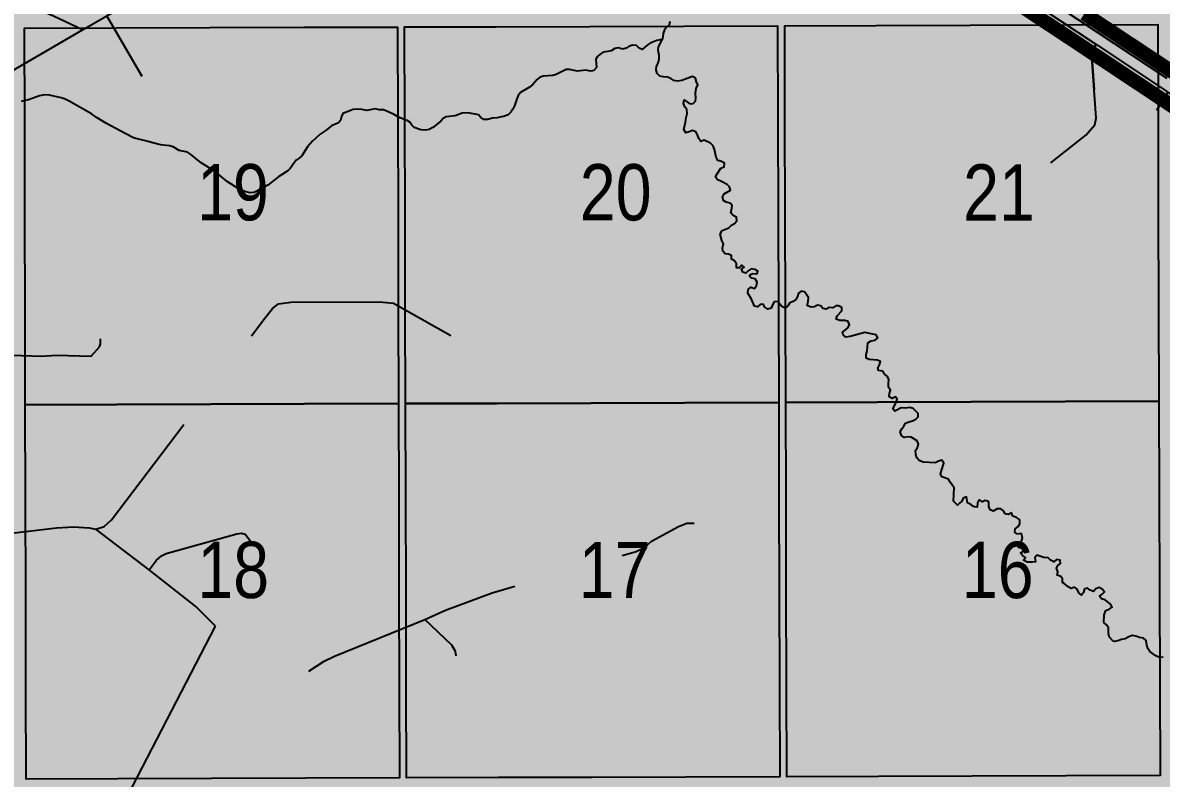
# Model space of a CAD drawing. Extents: x 403018 to 417191, y 6033193 to 6042673.
# Drawn here: x 415061.7 to 415223.6, y 6036727.6 to 6036835 of the extents above; entities that cross this region are included whole.
import ezdxf

# ---------------------------------------------------------------- set-up
doc = ezdxf.new("R2010")
doc.units = 0
doc.header["$LTSCALE"] = 5
doc.linetypes.add('DASHED2', pattern=[9.525, 6.35, -3.175])
for name, color, linetype in [('Quarters', 8, 'Continuous'), ('RoadSeg', 57, 'DASHED2'), ('ROUTE-MAP-HWY', 2, 'Continuous'), ('ROUTE-MAP-TOWN-H', 50, 'Continuous'), ('T-WATER', 160, 'Continuous')]:
    doc.layers.add(name, color=color, linetype=linetype)
doc.layers.add('ROUTE-MAP-BACKGROUND-H', color=7, linetype='Continuous', true_color=0xf0ebff)
doc.layers.add('ROUTE-MAP-TOWN-BDY', color=3, linetype='Continuous', lineweight=0)
doc.styles.add('120', font='ARIALN.TTF', dxfattribs={"height": 13})

msp = doc.modelspace()

# ---------------------------------------------------------------- hatches: boundary and pattern name
at = {"layer": 'ROUTE-MAP-BACKGROUND-H'}
h = msp.add_hatch(color=256, dxfattribs=at)
h.dxf.hatch_style = 1
h.paths.add_polyline_path([(412923.423, 6037807.465), (416092.9, 6037807.465), (416092.9, 6035965.758), (412923.423, 6035965.758)])
at = {"layer": 'ROUTE-MAP-TOWN-H'}
h = msp.add_hatch(color=256, dxfattribs=at)
h.dxf.hatch_style = 1
h.paths.add_polyline_path([(415092.717, 6036970.618), (415092.783, 6036942.887), (415088.042, 6036942.872), (415088.105, 6036915.336), (415114.779, 6036915.421), (415114.842, 6036889.889), (415191.864, 6036849.763), (415198.268, 6036845.874), (415277.189, 6036793.428), (415277.133, 6036834.919), (415250.443, 6036834.857), (415250.392, 6036848.912), (415223.026, 6036848.837), (415222.902, 6036888.988), (415250.246, 6036889.071), (415250.061, 6036944.375), (415229.638, 6036944.317), (415228.459, 6036997.762), (415201.562, 6036997.667), (415201.635, 6036970.883), (415174.082, 6036970.78)])

# ---------------------------------------------------------------- linework, layer by layer
at = {"layer": 'Quarters'}
for points in [[(415075.064, 6036780.728), (415062.05, 6036780.686), (415062.022, 6036794.076), (415061.993, 6036807.466), (415061.965, 6036820.855), (415061.937, 6036834.245), (415074.946, 6036834.286), (415088.29, 6036834.329), (415101.634, 6036834.371), (415114.978, 6036834.413), (415115.011, 6036821.024), (415115.044, 6036807.634), (415115.077, 6036794.244), (415115.11, 6036780.855), (415101.761, 6036780.812), (415088.413, 6036780.77), (415075.064, 6036780.728)], [(415129.128, 6036780.899), (415116.114, 6036780.858), (415116.081, 6036794.248), (415116.048, 6036807.637), (415116.016, 6036821.027), (415115.983, 6036834.416), (415128.992, 6036834.458), (415142.336, 6036834.5), (415155.679, 6036834.543), (415169.023, 6036834.585), (415169.061, 6036821.195), (415169.099, 6036807.806), (415169.136, 6036794.416), (415169.174, 6036781.026), (415155.825, 6036780.984), (415142.477, 6036780.942), (415129.128, 6036780.899)], [(415183.192, 6036781.071), (415170.178, 6036781.029), (415170.141, 6036794.419), (415170.103, 6036807.809), (415170.065, 6036821.198), (415170.028, 6036834.588), (415183.037, 6036834.629), (415196.381, 6036834.672), (415209.734, 6036834.726), (415223.087, 6036834.78), (415223.12, 6036821.379), (415223.153, 6036807.977), (415223.196, 6036794.587), (415223.238, 6036781.198), (415209.889, 6036781.155), (415196.541, 6036781.113), (415183.192, 6036781.071)], [(415075.184, 6036727.504), (415062.162, 6036727.463), (415062.135, 6036740.518), (415062.106, 6036753.907), (415062.078, 6036767.297), (415062.05, 6036780.686), (415075.064, 6036780.728), (415088.413, 6036780.77), (415101.761, 6036780.812), (415115.11, 6036780.855), (415115.143, 6036767.465), (415115.176, 6036754.075), (415115.209, 6036740.686), (415115.241, 6036727.631), (415101.891, 6036727.589), (415088.534, 6036727.546), (415075.184, 6036727.504)], [(415129.267, 6036727.675), (415116.245, 6036727.634), (415116.213, 6036740.689), (415116.18, 6036754.079), (415116.147, 6036767.468), (415116.114, 6036780.858), (415129.128, 6036780.899), (415142.477, 6036780.942), (415155.825, 6036780.984), (415169.174, 6036781.026), (415169.212, 6036767.637), (415169.249, 6036754.247), (415169.287, 6036740.857), (415169.324, 6036727.802), (415155.973, 6036727.76), (415142.617, 6036727.718), (415129.267, 6036727.675)], [(415183.349, 6036727.847), (415170.328, 6036727.806), (415170.291, 6036740.86), (415170.254, 6036754.25), (415170.216, 6036767.64), (415170.178, 6036781.029), (415183.192, 6036781.071), (415196.541, 6036781.113), (415209.889, 6036781.155), (415223.238, 6036781.198), (415223.28, 6036767.808), (415223.323, 6036754.418), (415223.365, 6036741.029), (415223.407, 6036727.974), (415210.056, 6036727.932), (415196.7, 6036727.889), (415183.349, 6036727.847)]]:
    msp.add_lwpolyline(points, close=True, dxfattribs=at)
at = {"layer": 'RoadSeg'}
for p, q in [((415078.65, 6036827.354), (415073.622, 6036836.012)), ((415079.683, 6036757.224), (415072.057, 6036762.985))]:
    msp.add_line(p, q, dxfattribs=at)
at = {"layer": 'RoadSeg', "flags": 128}
for points in [[(414864.036, 6037096.554), (414904.33, 6037032.656), (414905.654, 6037033.483), (414909.105, 6037028.005), (414909.639, 6037027.179), (414910.197, 6037026.357), (414910.873, 6037025.431), (414911.656, 6037024.463), (414912.379, 6037023.619), (414913.205, 6037022.74), (414914.177, 6037021.796), (414915.208, 6037020.814), (414975.961, 6036962.752), (414976.814, 6036961.952), (414977.584, 6036961.247), (414978.321, 6036960.62), (414979.082, 6036960.023), (414979.87, 6036959.452), (414980.805, 6036958.826), (414981.655, 6036958.295), (414982.52, 6036957.791), (414983.652, 6036957.177), (414984.564, 6036956.691), (414987.946, 6036954.923), (415046.924, 6036924.071), (415136.434, 6036877.336), (415152.378, 6036868.95), (415185.66, 6036851.558), (415192.405, 6036848.032), (415193.279, 6036847.572), (415194.098, 6036847.123), (415194.829, 6036846.695), (415195.652, 6036846.188), (415196.501, 6036845.641), (415264.19, 6036800.73), (415263.34, 6036799.341), (415276.432, 6036790.655), (415275.853, 6036789.858)], [(415070.192, 6036834.014), (415073.622, 6036836.012), (415118.91, 6036862.352), (415121.075, 6036863.817), (415122.939, 6036865.382), (415130.132, 6036872.342), (415132.13, 6036873.474), (415134.328, 6036874.04), (415135.527, 6036874.107), (415138.091, 6036873.608), (415139.989, 6036872.808), (415145.051, 6036870.111), (415150.212, 6036866.914), (415150.778, 6036866.781), (415151.244, 6036866.914), (415151.978, 6036868.036), (415159.255, 6036864.194), (415160.415, 6036863.576), (415161.352, 6036863.071), (415162.349, 6036862.527), (415163.443, 6036861.931), (415184.813, 6036850.279), (415190.782, 6036846.994), (415191.613, 6036846.526), (415192.436, 6036846.061), (415193.261, 6036845.591), (415193.993, 6036845.162), (415194.781, 6036844.69), (415195.573, 6036844.209), (415196.525, 6036843.621), (415197.501, 6036843.017), (415198.544, 6036842.367), (415199.568, 6036841.715), (415214.284, 6036831.953), (415213.848, 6036830.684), (415213.749, 6036829.452), (415214.315, 6036821.46), (415214.115, 6036820.494), (415212.849, 6036819.029), (415206.889, 6036814.3), (415212.849, 6036819.029), (415214.115, 6036820.494), (415214.315, 6036821.46), (415213.749, 6036829.452), (415213.848, 6036830.684), (415214.284, 6036831.953), (415224.509, 6036825.153), (415263.34, 6036799.341), (415276.432, 6036790.655), (415275.853, 6036789.858), (415275.054, 6036788.726), (415273.023, 6036786.861), (415272.523, 6036785.895), (415272.19, 6036784.464), (415271.457, 6036783.065), (415262.067, 6036769.245), (415258.67, 6036764.05), (415258.038, 6036762.819)], [(415018.644, 6036789.225), (415019.743, 6036791.656), (415021.275, 6036794.387), (415023.372, 6036797.284), (415025.204, 6036799.382), (415028.934, 6036802.712), (415031.531, 6036804.81), (415053.476, 6036823.791), (415056.206, 6036825.855), (415070.192, 6036834.014), (415066.063, 6036835.945), (415056.273, 6036840.174), (415055.141, 6036840.541), (415054.375, 6036840.607), (415053.276, 6036840.374), (415049.08, 6036838.376)], [(415214.284, 6036831.953), (415224.509, 6036825.153), (415263.34, 6036799.341)], [(415222.939, 6036822.592), (415223.938, 6036824.19), (415224.509, 6036825.153)], [(415060.069, 6036762.452), (415066.496, 6036763.185), (415068.894, 6036763.318), (415071.125, 6036763.218), (415072.057, 6036762.985), (415073.256, 6036763.385), (415074.288, 6036764.317), (415096.1, 6036793.021), (415097.199, 6036794.387), (415098.031, 6036795.053), (415099.796, 6036795.286), (415112.417, 6036795.319), (415114.415, 6036795.153), (415125.404, 6036788.926), (415126.503, 6036788.526), (415127.901, 6036788.293), (415128.201, 6036788.06)], [(415016.679, 6036776.571), (415016.846, 6036780.7), (415017.279, 6036784.43), (415018.644, 6036789.225), (415020.176, 6036789.225), (415042.82, 6036789.259), (415043.519, 6036789.159), (415046.316, 6036787.993), (415047.282, 6036787.793), (415052.776, 6036787.66), (415060.136, 6036787.727), (415064.365, 6036787.594), (415066.463, 6036787.76), (415071.391, 6036787.593), (415072.59, 6036788.925), (415072.756, 6036789.359), (415072.723, 6036790.058)], [(415074.488, 6036721.06), (415089.073, 6036749.232), (415093.702, 6036745.502), (415097.598, 6036742.705), (415098.531, 6036742.173), (415100.062, 6036741.906), (415101.294, 6036742.139), (415104.558, 6036744.237), (415105.99, 6036744.936), (415118.844, 6036750.165), (415121.807, 6036751.497), (415128.434, 6036753.961), (415148.913, 6036759.855), (415150.079, 6036760.388), (415151.078, 6036761.287), (415154.941, 6036763.385), (415156.106, 6036763.884), (415157.139, 6036763.884)], [(415089.073, 6036749.232), (415086.309, 6036752.029), (415079.683, 6036757.224), (415080.648, 6036758.556), (415081.414, 6036759.222), (415082.08, 6036759.555), (415092.104, 6036762.352), (415092.77, 6036762.452), (415093.302, 6036762.286), (415094.302, 6036761.02)], [(415123.306, 6036745.003), (415123.206, 6036745.635), (415122.706, 6036746.535), (415118.844, 6036750.165)]]:
    msp.add_lwpolyline(points, dxfattribs=at)
at = {"layer": 'ROUTE-MAP-HWY', "const_width": 2}
for points in [[(415226.344, 6036822.352), (415224.134, 6036823.831), (415224.118, 6036823.841), (415224.082, 6036823.865), (415223.803, 6036824.05), (415223.125, 6036824.502), (415223.112, 6036824.51), (415221.251, 6036825.742), (415220.905, 6036825.971), (415220.836, 6036826.017), (415220.164, 6036826.462), (415219.424, 6036826.953), (415218.842, 6036827.34), (415218.518, 6036827.555), (415217.754, 6036828.062), (415217.517, 6036828.219), (415217.202, 6036828.428), (415216.965, 6036828.586), (415214.141, 6036830.46), (415213.441, 6036830.925), (415211.141, 6036832.452), (415210.847, 6036832.646), (415210.346, 6036832.977), (415207.712, 6036834.717), (415206.206, 6036835.715), (415196.358, 6036842.268)], [(415212.651, 6036836.311), (415213.15, 6036835.979), (415213.395, 6036835.816), (415213.502, 6036835.745), (415213.52, 6036835.733), (415214.217, 6036835.271), (415214.528, 6036835.064), (415215.009, 6036834.747), (415215.026, 6036834.734), (415218.729, 6036832.281), (415219.053, 6036832.067), (415219.635, 6036831.682), (415220.375, 6036831.191), (415221.119, 6036830.704), (415221.522, 6036830.436), (415223.018, 6036829.442), (415223.1, 6036829.386), (415223.112, 6036829.378), (415223.434, 6036829.165), (415224.106, 6036828.72), (415224.12, 6036828.711), (415225.324, 6036827.914)]]:
    msp.add_lwpolyline(points, dxfattribs=at)
at = {"layer": 'ROUTE-MAP-TOWN-BDY', "flags": 128}
msp.add_lwpolyline([(415092.717, 6036970.618), (415092.783, 6036942.887), (415088.042, 6036942.872), (415088.105, 6036915.336), (415114.779, 6036915.421), (415114.842, 6036889.889), (415191.864, 6036849.763), (415198.268, 6036845.874), (415277.189, 6036793.428), (415277.133, 6036834.919), (415250.443, 6036834.857), (415250.392, 6036848.912), (415223.026, 6036848.837), (415222.902, 6036888.988), (415250.246, 6036889.071), (415250.061, 6036944.375), (415229.638, 6036944.317), (415228.459, 6036997.762), (415201.562, 6036997.667), (415201.635, 6036970.883), (415174.082, 6036970.78), (415092.717, 6036970.618)], dxfattribs=at)
at = {"layer": 'T-WATER', "linetype": 'Continuous', "flags": 128}
for points in [[(415153.695, 6036835.186), (415153.622, 6036834.689), (415153.242, 6036834.382), (415152.96, 6036833.992), (415152.746, 6036833.489), (415152.666, 6036832.697)], [(415152.666, 6036832.697), (415152.368, 6036832.569), (415151.842, 6036832.491), (415150.877, 6036832.116), (415150.471, 6036831.833), (415149.746, 6036831.204), (415149.34, 6036831.385), (415148.963, 6036831.764), (415148.411, 6036831.829), (415147.932, 6036831.68), (415147.489, 6036831.399), (415147.005, 6036831.273)], [(415162.02, 6036802.092), (415161.557, 6036802.172), (415161.245, 6036802.535), (415161.191, 6036803.029), (415161.314, 6036803.58), (415161.11, 6036804.071), (415160.873, 6036804.943), (415161.117, 6036805.483), (415162.092, 6036805.877), (415162.446, 6036806.236), (415162.881, 6036806.493), (415163.201, 6036806.854), (415163.164, 6036807.356), (415162.68, 6036807.588), (415162.384, 6036807.98), (415162.506, 6036808.66), (415162.573, 6036809.042), (415162.257, 6036809.383), (415161.711, 6036809.501), (415161.31, 6036809.751), (415161.166, 6036810.236), (415161.44, 6036810.696), (415162.304, 6036811.211), (415162.19, 6036811.67), (415161.843, 6036812.004), (415160.964, 6036812.504), (415160.49, 6036812.695), (415160.204, 6036813.1), (415160.422, 6036813.537), (415160.966, 6036814.328), (415161.441, 6036814.528), (415161.483, 6036815.043), (415161.038, 6036815.269), (415160.513, 6036815.442), (415160.285, 6036815.887), (415160.059, 6036816.975), (415159.855, 6036817.53), (415159.499, 6036817.894), (415158.6, 6036818.313), (415158.11, 6036818.15), (415157.797, 6036818.535), (415157.643, 6036819.092), (415157.389, 6036819.52), (415156.928, 6036819.718), (415156.465, 6036819.502), (415155.961, 6036819.379), (415155.692, 6036819.844), (415155.942, 6036820.882), (415156.017, 6036821.551), (415156.142, 6036822.103), (415156.119, 6036822.691), (415155.809, 6036823.052), (415155.62, 6036823.516), (415155.745, 6036824.033), (415156.548, 6036823.472), (415157.014, 6036823.518), (415157.341, 6036823.865), (415157.381, 6036824.357), (415157.338, 6036825.015), (415157.448, 6036825.684), (415157.698, 6036826.169), (415157.474, 6036826.618), (415157.339, 6036827.147), (415156.905, 6036827.372), (415155.418, 6036826.816), (415154.776, 6036826.708), (415154.281, 6036826.788), (415153.829, 6036827.071), (415153.37, 6036827.268), (415152.775, 6036827.305), (415152.293, 6036827.445), (415151.904, 6036827.793), (415151.733, 6036828.299), (415151.807, 6036828.793), (415152.048, 6036829.328), (415152.162, 6036829.815), (415152.172, 6036830.37), (415152.053, 6036831.112), (415152.1, 6036831.613), (415152.666, 6036832.697)], [(415147.005, 6036831.273), (415146.359, 6036831.428), (415145.865, 6036831.339), (415145.364, 6036831.036), (415144.88, 6036830.906), (415144.238, 6036830.834), (415143.798, 6036830.555), (415143.43, 6036830.234), (415143.17, 6036829.817), (415143.258, 6036828.646), (415142.894, 6036828.235), (415142.698, 6036828.202), (415142.397, 6036828.151), (415141.75, 6036828.295), (415140.566, 6036828.111), (415139.446, 6036828.374), (415138.947, 6036828.371), (415137.528, 6036827.654), (415137.044, 6036827.531), (415135.691, 6036827.421), (415135.17, 6036827.243), (415134.822, 6036826.929), (415134.166, 6036826.196), (415133.757, 6036825.862), (415132.475, 6036825.077), (415132.146, 6036824.689), (415131.919, 6036824.22), (415131.598, 6036823.19), (415131.364, 6036822.707), (415131.106, 6036822.29), (415130.728, 6036821.947), (415130.2, 6036821.737), (415129.126, 6036821.499), (415128.499, 6036821.434), (415127.748, 6036821.27), (415127.252, 6036821.269), (415126.821, 6036821.523), (415126.474, 6036821.929), (415125.277, 6036822.176), (415124.653, 6036822.22), (415124.157, 6036822.156), (415123.149, 6036821.78), (415121.896, 6036821.638), (415121.476, 6036821.387), (415121.114, 6036821.029), (415119.983, 6036820.101), (415119.465, 6036819.821), (415118.967, 6036819.755), (415118.307, 6036819.8), (415117.359, 6036820.136), (415116.994, 6036820.435), (415116.719, 6036820.871), (415116.359, 6036821.102), (415116.299, 6036821.14), (415115.353, 6036821.501), (415115.316, 6036821.516), (415114.409, 6036822.025), (415112.968, 6036822.628), (415112.366, 6036822.658), (415111.818, 6036822.771), (415110.623, 6036822.531), (415109.906, 6036822.668), (415109.232, 6036822.726), (415108.685, 6036822.659), (415108.181, 6036822.501), (415107.194, 6036822.129), (415106.998, 6036821.668), (415106.875, 6036821.139), (415106.561, 6036820.771), (415105.604, 6036820.353), (415104.813, 6036819.722), (415103.984, 6036819.189), (415102.839, 6036818.118), (415102.183, 6036817.372), (415101.382, 6036816.09), (415101.012, 6036815.757), (415100.586, 6036815.488), (415100.277, 6036815.121), (415099.727, 6036814.292), (415099.384, 6036813.961), (415098.079, 6036813.157), (415096.521, 6036811.907), (415094.788, 6036810.978), (415094.526, 6036810.881), (415093.952, 6036810.821), (415093.421, 6036810.952), (415092.443, 6036811.371), (415090.747, 6036812.439), (415088.843, 6036814.006), (415088.672, 6036814.109), (415087.055, 6036815.078)], [(415087.055, 6036815.078), (415085.549, 6036816.353), (415085.101, 6036816.633), (415083.933, 6036816.867), (415083.088, 6036817.38), (415082.562, 6036817.527), (415081.292, 6036817.66), (415080.171, 6036817.931), (415079.128, 6036818.235), (415077.968, 6036818.496), (415077.448, 6036818.675), (415076.236, 6036819.292), (415073.577, 6036820.694), (415072.276, 6036821.48), (415071.466, 6036822.071), (415068.289, 6036823.88), (415067.715, 6036824.158), (415067.145, 6036824.352), (415065.472, 6036824.738), (415064.773, 6036824.748), (415064.058, 6036824.625), (415062.494, 6036824.044), (415062.273, 6036823.997), (415061.437, 6036823.822)], [(415182.038, 6036787.116), (415181.589, 6036787.347), (415181.615, 6036787.844), (415181.752, 6036788.371), (415181.848, 6036789.505), (415182.312, 6036789.784), (415182.9, 6036789.901), (415183.248, 6036790.213), (415183.016, 6036790.646), (415181.435, 6036790.954), (415179.35, 6036790.386), (415178.716, 6036790.326), (415178.342, 6036790.629), (415178.253, 6036791.041), (415178.641, 6036791.315), (415178.986, 6036791.645), (415179.22, 6036792.082), (415179.066, 6036792.56), (415178.572, 6036792.701), (415177.855, 6036792.662), (415177.361, 6036792.851), (415177.51, 6036793.35), (415178.171, 6036794.048), (415178.143, 6036794.526), (415177.699, 6036794.754), (415177.292, 6036794.776), (415176.887, 6036794.494), (415176.339, 6036794.55), (415175.927, 6036794.286), (415175.474, 6036794.362), (415175.188, 6036794.776), (415174.705, 6036794.876), (415174.288, 6036794.612), (415173.785, 6036794.567), (415173.647, 6036794.602), (415173.23, 6036794.835), (415173.375, 6036795.369), (415173.4, 6036795.943), (415172.857, 6036796.763), (415172.372, 6036796.872), (415172.007, 6036796.579), (415171.852, 6036796.086), (415171.615, 6036795.654), (415171.234, 6036795.358), (415170.74, 6036795.175), (415170.535, 6036794.829), (415170.487, 6036794.745), (415170.106, 6036794.454), (415169.642, 6036794.649), (415169.53, 6036794.786), (415169.033, 6036795.391), (415168.535, 6036795.356), (415168.288, 6036794.926), (415168.124, 6036794.422), (415167.64, 6036794.28), (415167.191, 6036794.562), (415166.966, 6036795.022), (415166.526, 6036794.947), (415166.177, 6036794.617), (415165.731, 6036794.715), (415165.316, 6036795.7), (415164.789, 6036796.564), (415164.829, 6036797.067), (415165.23, 6036797.403), (415165.729, 6036797.25), (415165.999, 6036797.656), (415166.126, 6036798.152), (415165.807, 6036798.591), (415165.307, 6036798.679), (415165.178, 6036798.84), (415165.023, 6036799.108), (415165.015, 6036799.124), (415165.445, 6036799.37), (415165.981, 6036799.327), (415166.102, 6036799.374), (415166.216, 6036799.691), (415165.774, 6036799.923), (415165.255, 6036800.032), (415164.838, 6036799.764), (415164.525, 6036799.391), (415164.062, 6036799.544), (415163.901, 6036799.972), (415164.267, 6036800.277), (415163.955, 6036800.531), (415163.61, 6036800.187), (415163.185, 6036800.151), (415163.176, 6036800.745), (415162.903, 6036801.153), (415162.477, 6036801.408), (415162.48, 6036801.906), (415162.02, 6036802.092)], [(415203.136, 6036762.277), (415202.754, 6036762.566), (415202.795, 6036763.066), (415203.22, 6036763.379), (415203.474, 6036763.785), (415203.456, 6036764.299), (415203.393, 6036764.405), (415202.972, 6036764.653), (415202.487, 6036764.837), (415202.273, 6036765.33), (415201.866, 6036765.082), (415201.398, 6036765.191), (415201.145, 6036765.62), (415200.759, 6036765.91), (415200.26, 6036765.896), (415199.692, 6036765.579), (415199.223, 6036765.753), (415199.063, 6036766.235), (415199.073, 6036766.801), (415199.025, 6036766.919), (415198.556, 6036767.074), (415198.142, 6036766.908), (415197.714, 6036767.163), (415197.446, 6036766.767), (415197.381, 6036766.158), (415197.028, 6036766.195), (415196.885, 6036766.21), (415196.488, 6036766.523), (415196.041, 6036766.754), (415195.871, 6036767.612), (415195.403, 6036767.429), (415195.231, 6036767.004), (415194.862, 6036766.698), (415194.616, 6036766.414), (415194.021, 6036767.002), (415194.147, 6036768.901), (415193.538, 6036769.676), (415193.296, 6036770.116), (415192.392, 6036770.43), (415192.179, 6036770.896), (415192.677, 6036772.412), (415192.385, 6036772.815), (415191.919, 6036772.672), (415191.408, 6036772.426), (415189.72, 6036772.547), (415189.157, 6036772.791), (415188.818, 6036773.14), (415188.684, 6036773.621), (415188.616, 6036774.184), (415188.929, 6036774.627), (415189.071, 6036775.107), (415188.847, 6036775.588), (415188.001, 6036776.077), (415187.527, 6036776.129), (415187.024, 6036776.043), (415186.632, 6036776.336), (415186.462, 6036776.848), (415186.672, 6036777.279), (415186.976, 6036777.652), (415187.213, 6036778.08), (415187.665, 6036778.294), (415188.215, 6036778.432), (415188.682, 6036778.646), (415189.024, 6036778.978), (415188.985, 6036779.476), (415188.281, 6036780.144), (415187.818, 6036780.33), (415187.215, 6036780.219), (415186.589, 6036780.244), (415185.668, 6036779.79), (415185.395, 6036780.126), (415185.859, 6036781.003), (415186.032, 6036781.497), (415185.762, 6036781.837), (415185.316, 6036781.605), (415184.875, 6036781.812), (415184.888, 6036781.962), (415184.927, 6036782.284), (415185.088, 6036782.758), (415184.799, 6036783.179), (415184.771, 6036783.675), (415184.856, 6036784.348), (415184.601, 6036784.766), (415184.22, 6036785.067), (415183.934, 6036785.463), (415183.373, 6036785.552), (415183.288, 6036785.917), (415183.526, 6036786.37), (415183.667, 6036786.868), (415183.232, 6036787.053), (415182.038, 6036787.116)], [(415223.822, 6036744.787), (415223.318, 6036744.758), (415222.788, 6036745.003), (415221.966, 6036745.629), (415221.679, 6036746.038), (415221.505, 6036746.52), (415221.414, 6036747.197), (415221.024, 6036747.496), (415220.462, 6036747.588), (415219.98, 6036747.782), (415219.438, 6036747.882), (415218.971, 6036747.712), (415218.463, 6036747.438), (415217.901, 6036747.33), (415217.395, 6036747.135), (415216.902, 6036747.025), (415216.754, 6036747.095), (415216.155, 6036747.702), (415216.067, 6036748.211), (415216.071, 6036748.993), (415215.772, 6036749.396), (415215.426, 6036749.731), (415215.446, 6036750.844), (415215.67, 6036751.448), (415216.144, 6036751.655), (415216.57, 6036751.926), (415216.367, 6036752.365), (415215.589, 6036752.968), (415215.079, 6036753.106), (415214.794, 6036753.468), (415215.167, 6036753.775), (415215.483, 6036754.115), (415215.148, 6036754.482), (415214.724, 6036754.726), (415214.262, 6036754.538), (415213.943, 6036754.165), (415213.466, 6036754.313), (415213.097, 6036754.638), (415212.675, 6036754.51), (415212.522, 6036753.997), (415212.211, 6036753.632), (415211.832, 6036753.956), (415211.634, 6036754.48), (415211.247, 6036754.77), (415210.76, 6036754.571), (415210.318, 6036754.804), (415209.942, 6036755.153), (415209.76, 6036755.271), (415209.535, 6036755.419), (415209.527, 6036755.926), (415209.3, 6036756.3), (415208.79, 6036756.482), (415208.879, 6036756.95), (415208.695, 6036757.44), (415208.848, 6036757.821), (415209.226, 6036758.148), (415209.187, 6036758.596), (415208.694, 6036758.703), (415208.275, 6036758.35), (415207.834, 6036758.583), (415207.489, 6036758.924), (415206.895, 6036758.989), (415205.895, 6036759.294), (415205.591, 6036758.934), (415205.705, 6036758.387), (415205.237, 6036758.319), (415204.557, 6036758.328), (415204.403, 6036758.362), (415203.995, 6036758.59), (415204.255, 6036758.994), (415203.818, 6036759.253), (415203.564, 6036759.638), (415203.98, 6036759.896), (415203.8, 6036760.282), (415203.288, 6036760.423), (415203.291, 6036760.924), (415203.696, 6036761.298), (415203.823, 6036761.783), (415203.714, 6036762.339), (415203.67, 6036762.377), (415203.136, 6036762.277)]]:
    msp.add_lwpolyline(points, dxfattribs=at)

# ---------------------------------------------------------------- texts
at = {"layer": 'RoadSeg', "style": '120'}
for s, p in [('19', (415086.48, 6036806.918)), ('20', (415140.896, 6036806.909)), ('21', (415195.4, 6036806.874)), ('18', (415086.515, 6036753.217)), ('17', (415140.746, 6036753.198)), ('16', (415195.22, 6036753.208))]:
    msp.add_text(s, height=8.0041, dxfattribs=at).set_placement(p)

doc.saveas('drawing.dxf')
